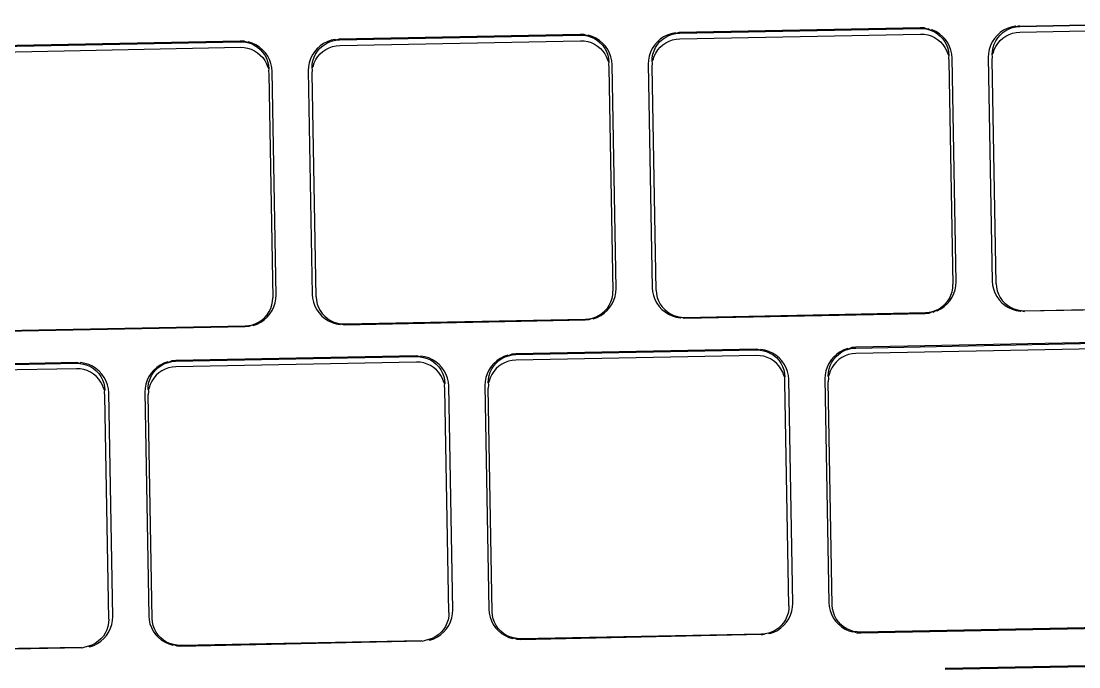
# Model space of a CAD drawing. Header units: millimetres. Extents: x -9564 to 100156, y -26854 to 24346.
# Drawn here: x 67079 to 67130.9, y -2997.9 to -2966.3 of the extents above; entities that cross this region are included whole.
import ezdxf

# ---------------------------------------------------------------- set-up
doc = ezdxf.new("R2010")
doc.units = ezdxf.units.MM
doc.header["$LTSCALE"] = 100
doc.layers.add('Muebles', color=112, linetype='Continuous')

msp = doc.modelspace()

# ---------------------------------------------------------------- linework, layer by layer
at = {"layer": 'Muebles'}
for p, q in [((67123.073, -2966.588), (67111.255, -2966.818)), ((67111.276, -2966.853), (67123.082, -2966.623)), ((67123.27, -2966.597), (67123.073, -2966.588)), ((67123.082, -2966.623), (67123.261, -2966.631)), ((67123.261, -2966.631), (67123.438, -2966.662)), ((67123.438, -2966.662), (67123.27, -2966.597)), ((67123.469, -2966.632), (67123.438, -2966.662)), ((67123.438, -2966.662), (67123.609, -2966.715)), ((67123.609, -2966.715), (67123.469, -2966.632)), ((67123.663, -2966.692), (67123.609, -2966.715)), ((67123.609, -2966.715), (67123.772, -2966.79)), ((67123.846, -2966.777), (67123.663, -2966.692)), ((67127.165, -2966.712), (67126.998, -2966.826)), ((67127.345, -2966.62), (67127.165, -2966.712)), ((67127.271, -2966.722), (67127.431, -2966.641)), ((67127.536, -2966.552), (67127.345, -2966.62)), ((67127.431, -2966.641), (67127.6, -2966.581)), ((67127.735, -2966.51), (67127.536, -2966.552)), ((67127.6, -2966.581), (67127.775, -2966.543)), ((67127.775, -2966.543), (67127.735, -2966.51)), ((67127.931, -2966.493), (67127.775, -2966.543)), ((67127.775, -2966.543), (67127.954, -2966.528)), ((67127.954, -2966.528), (67127.931, -2966.493)), ((67139.748, -2966.263), (67127.954, -2966.528)), ((67127.954, -2966.528), (67139.76, -2966.298)), ((67127.959, -2966.801), (67139.764, -2966.571)), ((67089.721, -2967.238), (67077.904, -2967.468)), ((67089.918, -2967.247), (67089.721, -2967.238)), ((67094.184, -2967.203), (67093.993, -2967.271)), ((67094.075, -2967.291), (67094.244, -2967.231)), ((67094.383, -2967.16), (67094.184, -2967.203)), ((67094.244, -2967.231), (67094.42, -2967.193)), ((67094.42, -2967.193), (67094.383, -2967.16)), ((67094.579, -2967.143), (67094.42, -2967.193)), ((67094.42, -2967.193), (67094.599, -2967.178)), ((67106.397, -2966.913), (67094.579, -2967.143)), ((67094.599, -2967.178), (67106.404, -2966.948)), ((67094.603, -2967.451), (67106.409, -2967.221)), ((67106.594, -2966.922), (67106.397, -2966.913)), ((67106.404, -2966.948), (67106.584, -2966.956)), ((67106.409, -2967.221), (67106.588, -2967.229)), ((67106.584, -2966.956), (67106.76, -2966.987)), ((67106.588, -2967.229), (67106.765, -2967.26)), ((67106.76, -2966.987), (67106.594, -2966.922)), ((67106.793, -2966.957), (67106.76, -2966.987)), ((67106.76, -2966.987), (67106.931, -2967.04)), ((67106.987, -2967.017), (67106.793, -2966.957)), ((67106.931, -2967.04), (67107.094, -2967.115)), ((67107.17, -2967.102), (67106.987, -2967.017)), ((67107.094, -2967.115), (67107.245, -2967.211)), ((67107.341, -2967.21), (67107.17, -2967.102)), ((67107.245, -2967.211), (67107.382, -2967.325)), ((67107.496, -2967.338), (67107.341, -2967.21)), ((67110.322, -2967.152), (67110.172, -2967.286)), ((67110.312, -2967.268), (67110.445, -2967.148)), ((67110.489, -2967.037), (67110.322, -2967.152)), ((67110.445, -2967.148), (67110.593, -2967.047)), ((67110.669, -2966.945), (67110.489, -2967.037)), ((67110.593, -2967.047), (67110.753, -2966.966)), ((67110.86, -2966.878), (67110.669, -2966.945)), ((67110.753, -2966.966), (67110.922, -2966.906)), ((67110.758, -2967.239), (67110.927, -2967.179)), ((67111.059, -2966.835), (67110.86, -2966.878)), ((67110.922, -2966.906), (67111.097, -2966.868)), ((67110.927, -2967.179), (67111.102, -2967.141)), ((67111.097, -2966.868), (67111.059, -2966.835)), ((67111.255, -2966.818), (67111.097, -2966.868)), ((67111.097, -2966.868), (67111.276, -2966.853)), ((67111.102, -2967.141), (67111.281, -2967.126)), ((67111.281, -2967.126), (67123.087, -2966.896)), ((67123.087, -2966.896), (67123.266, -2966.904)), ((67123.266, -2966.904), (67123.443, -2966.935)), ((67123.443, -2966.935), (67123.614, -2966.988)), ((67123.614, -2966.988), (67123.776, -2967.063)), ((67123.772, -2966.79), (67123.923, -2966.886)), ((67123.776, -2967.063), (67123.928, -2967.159)), ((67124.017, -2966.885), (67123.846, -2966.777)), ((67123.923, -2966.886), (67124.06, -2967)), ((67123.928, -2967.159), (67124.065, -2967.273)), ((67124.171, -2967.013), (67124.017, -2966.885)), ((67124.06, -2967), (67124.181, -2967.13)), ((67124.308, -2967.16), (67124.171, -2967.013)), ((67124.181, -2967.13), (67124.283, -2967.275)), ((67124.423, -2967.324), (67124.308, -2967.16)), ((67126.717, -2967.114), (67126.608, -2967.281)), ((67126.7, -2967.387), (67126.777, -2967.227)), ((67126.848, -2966.961), (67126.717, -2967.114)), ((67126.777, -2967.227), (67126.874, -2967.078)), ((67126.998, -2966.826), (67126.848, -2966.961)), ((67126.874, -2967.078), (67126.99, -2966.942)), ((67126.879, -2967.351), (67126.995, -2967.216)), ((67126.99, -2966.942), (67127.123, -2966.823)), ((67126.995, -2967.216), (67127.128, -2967.096)), ((67127.123, -2966.823), (67127.271, -2966.722)), ((67127.128, -2967.096), (67127.276, -2966.995)), ((67127.276, -2966.995), (67127.435, -2966.914)), ((67127.435, -2966.914), (67127.604, -2966.854)), ((67127.604, -2966.854), (67127.78, -2966.816)), ((67127.78, -2966.816), (67127.959, -2966.801)), ((67077.921, -2967.503), (67089.726, -2967.273)), ((67077.926, -2967.776), (67089.731, -2967.546)), ((67089.726, -2967.273), (67089.906, -2967.281)), ((67089.731, -2967.546), (67089.911, -2967.554)), ((67089.906, -2967.281), (67090.083, -2967.312)), ((67089.911, -2967.554), (67090.087, -2967.585)), ((67090.083, -2967.312), (67089.918, -2967.247)), ((67090.117, -2967.282), (67090.083, -2967.312)), ((67090.083, -2967.312), (67090.254, -2967.365)), ((67090.087, -2967.585), (67090.258, -2967.638)), ((67090.311, -2967.342), (67090.117, -2967.282)), ((67090.254, -2967.365), (67090.416, -2967.441)), ((67090.258, -2967.638), (67090.421, -2967.714)), ((67090.494, -2967.427), (67090.311, -2967.342)), ((67090.416, -2967.441), (67090.567, -2967.536)), ((67090.421, -2967.714), (67090.572, -2967.809)), ((67090.665, -2967.535), (67090.494, -2967.427)), ((67090.567, -2967.536), (67090.704, -2967.65)), ((67090.82, -2967.663), (67090.665, -2967.535)), ((67090.704, -2967.65), (67090.825, -2967.78)), ((67090.956, -2967.811), (67090.82, -2967.663)), ((67093.496, -2967.611), (67093.365, -2967.764)), ((67093.421, -2967.877), (67093.519, -2967.728)), ((67093.646, -2967.477), (67093.496, -2967.611)), ((67093.519, -2967.728), (67093.635, -2967.593)), ((67093.635, -2967.593), (67093.768, -2967.473)), ((67093.639, -2967.866), (67093.772, -2967.746)), ((67093.813, -2967.362), (67093.646, -2967.477)), ((67093.768, -2967.473), (67093.915, -2967.372)), ((67093.772, -2967.746), (67093.92, -2967.645)), ((67093.993, -2967.271), (67093.813, -2967.362)), ((67093.915, -2967.372), (67094.075, -2967.291)), ((67093.92, -2967.645), (67094.08, -2967.564)), ((67094.08, -2967.564), (67094.249, -2967.504)), ((67094.249, -2967.504), (67094.424, -2967.466)), ((67094.424, -2967.466), (67094.603, -2967.451)), ((67106.765, -2967.26), (67106.936, -2967.313)), ((67106.936, -2967.313), (67107.099, -2967.388)), ((67107.099, -2967.388), (67107.25, -2967.484)), ((67107.25, -2967.484), (67107.387, -2967.598)), ((67107.382, -2967.325), (67107.503, -2967.455)), ((67107.387, -2967.598), (67107.508, -2967.728)), ((67107.632, -2967.486), (67107.496, -2967.338)), ((67107.503, -2967.455), (67107.605, -2967.6)), ((67107.508, -2967.728), (67107.61, -2967.873)), ((67107.605, -2967.6), (67107.687, -2967.757)), ((67107.747, -2967.649), (67107.632, -2967.486)), ((67107.687, -2967.757), (67107.748, -2967.924)), ((67107.84, -2967.826), (67107.747, -2967.649)), ((67109.932, -2967.606), (67109.845, -2967.787)), ((67110.041, -2967.439), (67109.932, -2967.606)), ((67109.968, -2967.88), (67110.022, -2967.712)), ((67110.022, -2967.712), (67110.099, -2967.552)), ((67110.172, -2967.286), (67110.041, -2967.439)), ((67110.099, -2967.552), (67110.196, -2967.403)), ((67110.104, -2967.825), (67110.201, -2967.676)), ((67110.196, -2967.403), (67110.312, -2967.268)), ((67110.201, -2967.676), (67110.317, -2967.541)), ((67110.317, -2967.541), (67110.45, -2967.421)), ((67110.45, -2967.421), (67110.598, -2967.32)), ((67110.598, -2967.32), (67110.758, -2967.239)), ((67124.065, -2967.273), (67124.185, -2967.403)), ((67124.185, -2967.403), (67124.288, -2967.548)), ((67124.283, -2967.275), (67124.365, -2967.432)), ((67124.288, -2967.548), (67124.37, -2967.705)), ((67124.365, -2967.432), (67124.426, -2967.599)), ((67124.37, -2967.705), (67124.431, -2967.872)), ((67124.516, -2967.501), (67124.423, -2967.324)), ((67124.426, -2967.599), (67124.464, -2967.771)), ((67124.584, -2967.688), (67124.516, -2967.501)), ((67124.627, -2967.883), (67124.584, -2967.688)), ((67126.46, -2967.652), (67126.424, -2967.848)), ((67126.521, -2967.462), (67126.46, -2967.652)), ((67126.608, -2967.281), (67126.521, -2967.462)), ((67126.605, -2967.906), (67126.613, -2967.729)), ((67126.613, -2967.729), (67126.645, -2967.555)), ((67126.645, -2967.555), (67126.7, -2967.387)), ((67126.65, -2967.828), (67126.705, -2967.66)), ((67126.705, -2967.66), (67126.782, -2967.5)), ((67126.782, -2967.5), (67126.879, -2967.351)), ((67090.572, -2967.809), (67090.709, -2967.923)), ((67090.709, -2967.923), (67090.83, -2968.053)), ((67090.825, -2967.78), (67090.927, -2967.925)), ((67090.83, -2968.053), (67090.932, -2968.199)), ((67090.927, -2967.925), (67091.01, -2968.082)), ((67090.932, -2968.199), (67091.015, -2968.356)), ((67091.071, -2967.974), (67090.956, -2967.811)), ((67091.01, -2968.082), (67091.07, -2968.249)), ((67091.07, -2968.249), (67091.109, -2968.422)), ((67091.164, -2968.151), (67091.071, -2967.974)), ((67091.232, -2968.338), (67091.164, -2968.151)), ((67093.169, -2968.112), (67093.108, -2968.302)), ((67093.256, -2967.931), (67093.169, -2968.112)), ((67093.365, -2967.764), (67093.256, -2967.931)), ((67093.258, -2968.38), (67093.29, -2968.206)), ((67093.29, -2968.206), (67093.345, -2968.037)), ((67093.345, -2968.037), (67093.421, -2967.877)), ((67093.35, -2968.31), (67093.426, -2968.15)), ((67093.426, -2968.15), (67093.523, -2968.001)), ((67093.523, -2968.001), (67093.639, -2967.866)), ((67107.61, -2967.873), (67107.692, -2968.03)), ((67107.692, -2968.03), (67107.753, -2968.197)), ((67107.748, -2967.924), (67107.786, -2968.096)), ((67107.753, -2968.197), (67107.801, -2968.273)), ((67107.786, -2968.096), (67107.801, -2968.273)), ((67107.801, -2968.273), (67107.791, -2968.369)), ((67107.908, -2968.013), (67107.84, -2967.826)), ((67107.951, -2968.208), (67107.908, -2968.013)), ((67107.967, -2968.4), (67107.951, -2968.208)), ((67109.748, -2968.173), (67109.738, -2968.366)), ((67109.784, -2967.977), (67109.748, -2968.173)), ((67109.845, -2967.787), (67109.784, -2967.977)), ((67109.927, -2968.231), (67109.936, -2968.055)), ((67109.927, -2968.231), (67109.972, -2968.153)), ((67109.94, -2968.328), (67109.927, -2968.231)), ((67109.936, -2968.055), (67109.968, -2967.88)), ((67109.972, -2968.153), (67110.027, -2967.985)), ((67110.027, -2967.985), (67110.104, -2967.825)), ((67124.431, -2967.872), (67124.479, -2967.948)), ((67124.464, -2967.771), (67124.479, -2967.948)), ((67124.479, -2967.948), (67124.469, -2968.044)), ((67124.469, -2968.044), (67124.484, -2968.221)), ((67124.484, -2968.221), (67124.677, -2979.181)), ((67124.643, -2968.075), (67124.627, -2967.883)), ((67124.837, -2979.047), (67124.643, -2968.075)), ((67126.424, -2967.848), (67126.414, -2968.041)), ((67126.414, -2968.041), (67126.608, -2979.012)), ((67126.605, -2967.906), (67126.65, -2967.828)), ((67126.618, -2968.002), (67126.605, -2967.906)), ((67126.61, -2968.179), (67126.618, -2968.002)), ((67126.803, -2979.14), (67126.61, -2968.179)), ((67091.015, -2968.356), (67091.075, -2968.522)), ((67091.075, -2968.522), (67091.123, -2968.598)), ((67091.109, -2968.422), (67091.123, -2968.598)), ((67091.123, -2968.598), (67091.113, -2968.695)), ((67091.113, -2968.695), (67091.128, -2968.871)), ((67091.275, -2968.533), (67091.232, -2968.338)), ((67091.291, -2968.725), (67091.275, -2968.533)), ((67091.485, -2979.697), (67091.291, -2968.725)), ((67093.072, -2968.498), (67093.062, -2968.691)), ((67093.062, -2968.691), (67093.256, -2979.662)), ((67093.108, -2968.302), (67093.072, -2968.498)), ((67093.249, -2968.556), (67093.258, -2968.38)), ((67093.249, -2968.556), (67093.295, -2968.479)), ((67093.263, -2968.653), (67093.249, -2968.556)), ((67093.254, -2968.829), (67093.263, -2968.653)), ((67093.295, -2968.479), (67093.35, -2968.31)), ((67107.791, -2968.369), (67107.806, -2968.546)), ((67107.806, -2968.546), (67107.999, -2979.506)), ((67108.161, -2979.372), (67107.967, -2968.4)), ((67109.738, -2968.366), (67109.932, -2979.337)), ((67109.932, -2968.504), (67109.94, -2968.328)), ((67110.125, -2979.465), (67109.932, -2968.504)), ((67091.128, -2968.871), (67091.322, -2979.831)), ((67093.447, -2979.79), (67093.254, -2968.829)), ((67124.827, -2979.24), (67124.837, -2979.047)), ((67126.608, -2979.012), (67126.624, -2979.205)), ((67126.803, -2979.14), (67126.818, -2979.316)), ((67093.256, -2979.662), (67093.272, -2979.855)), ((67107.959, -2979.857), (67107.991, -2979.683)), ((67107.991, -2979.683), (67107.999, -2979.506)), ((67108.115, -2979.761), (67108.151, -2979.565)), ((67108.151, -2979.565), (67108.161, -2979.372)), ((67109.932, -2979.337), (67109.948, -2979.53)), ((67109.948, -2979.53), (67109.991, -2979.725)), ((67110.125, -2979.465), (67110.14, -2979.641)), ((67110.14, -2979.641), (67110.178, -2979.814)), ((67124.582, -2979.7), (67124.636, -2979.532)), ((67124.636, -2979.532), (67124.668, -2979.358)), ((67124.643, -2979.806), (67124.73, -2979.626)), ((67124.668, -2979.358), (67124.677, -2979.181)), ((67124.73, -2979.626), (67124.791, -2979.436)), ((67124.791, -2979.436), (67124.827, -2979.24)), ((67126.624, -2979.205), (67126.667, -2979.4)), ((67126.667, -2979.4), (67126.735, -2979.587)), ((67126.735, -2979.587), (67126.828, -2979.764)), ((67126.818, -2979.316), (67126.856, -2979.489)), ((67126.856, -2979.489), (67126.917, -2979.655)), ((67126.917, -2979.655), (67126.999, -2979.812)), ((67091.226, -2980.35), (67091.281, -2980.182)), ((67091.281, -2980.182), (67091.313, -2980.008)), ((67091.313, -2980.008), (67091.322, -2979.831)), ((67091.378, -2980.276), (67091.439, -2980.086)), ((67091.439, -2980.086), (67091.475, -2979.89)), ((67091.475, -2979.89), (67091.485, -2979.697)), ((67093.272, -2979.855), (67093.315, -2980.05)), ((67093.315, -2980.05), (67093.383, -2980.237)), ((67093.447, -2979.79), (67093.462, -2979.966)), ((67093.462, -2979.966), (67093.5, -2980.139)), ((67093.5, -2980.139), (67093.561, -2980.305)), ((67107.73, -2980.334), (67107.827, -2980.186)), ((67107.827, -2980.186), (67107.904, -2980.025)), ((67107.858, -2980.299), (67107.967, -2980.131)), ((67107.904, -2980.025), (67107.959, -2979.857)), ((67107.967, -2980.131), (67108.054, -2979.951)), ((67108.054, -2979.951), (67108.115, -2979.761)), ((67109.991, -2979.725), (67110.059, -2979.912)), ((67110.059, -2979.912), (67110.152, -2980.089)), ((67110.152, -2980.089), (67110.267, -2980.252)), ((67110.178, -2979.814), (67110.239, -2979.98)), ((67110.239, -2979.98), (67110.321, -2980.137)), ((67110.321, -2980.137), (67110.424, -2980.282)), ((67124.159, -2980.264), (67124.292, -2980.145)), ((67124.253, -2980.261), (67124.403, -2980.127)), ((67124.292, -2980.145), (67124.408, -2980.009)), ((67124.403, -2980.127), (67124.534, -2979.974)), ((67124.408, -2980.009), (67124.505, -2979.86)), ((67124.505, -2979.86), (67124.582, -2979.7)), ((67124.534, -2979.974), (67124.643, -2979.806)), ((67126.828, -2979.764), (67126.943, -2979.927)), ((67126.943, -2979.927), (67127.079, -2980.075)), ((67126.999, -2979.812), (67127.101, -2979.957)), ((67127.079, -2980.075), (67127.234, -2980.203)), ((67127.101, -2979.957), (67127.222, -2980.088)), ((67127.222, -2980.088), (67127.359, -2980.201)), ((67127.234, -2980.203), (67127.405, -2980.311)), ((67127.359, -2980.201), (67127.51, -2980.297)), ((67090.936, -2980.795), (67091.052, -2980.66)), ((67091.051, -2980.777), (67091.182, -2980.624)), ((67091.052, -2980.66), (67091.15, -2980.511)), ((67091.15, -2980.511), (67091.226, -2980.35)), ((67091.182, -2980.624), (67091.291, -2980.456)), ((67091.291, -2980.456), (67091.378, -2980.276)), ((67093.383, -2980.237), (67093.476, -2980.414)), ((67093.476, -2980.414), (67093.591, -2980.577)), ((67093.561, -2980.305), (67093.643, -2980.462)), ((67093.591, -2980.577), (67093.728, -2980.725)), ((67093.643, -2980.462), (67093.746, -2980.607)), ((67093.728, -2980.725), (67093.882, -2980.853)), ((67093.746, -2980.607), (67093.867, -2980.738)), ((67107.174, -2980.771), (67107.333, -2980.69)), ((67107.23, -2980.792), (67107.41, -2980.701)), ((67107.333, -2980.69), (67107.481, -2980.589)), ((67107.41, -2980.701), (67107.577, -2980.586)), ((67107.481, -2980.589), (67107.614, -2980.47)), ((67107.577, -2980.586), (67107.727, -2980.452)), ((67107.614, -2980.47), (67107.73, -2980.334)), ((67107.727, -2980.452), (67107.858, -2980.299)), ((67110.267, -2980.252), (67110.404, -2980.4)), ((67110.404, -2980.4), (67110.558, -2980.528)), ((67110.424, -2980.282), (67110.544, -2980.413)), ((67110.544, -2980.413), (67110.681, -2980.527)), ((67110.558, -2980.528), (67110.729, -2980.636)), ((67110.681, -2980.527), (67110.832, -2980.622)), ((67110.729, -2980.636), (67110.912, -2980.721)), ((67110.832, -2980.622), (67110.995, -2980.697)), ((67110.912, -2980.721), (67111.106, -2980.781)), ((67110.995, -2980.697), (67111.166, -2980.75)), ((67111.503, -2980.825), (67123.32, -2980.595)), ((67111.522, -2980.79), (67123.328, -2980.559)), ((67123.32, -2980.595), (67123.516, -2980.578)), ((67123.328, -2980.559), (67123.507, -2980.544)), ((67123.507, -2980.544), (67123.682, -2980.506)), ((67123.516, -2980.578), (67123.682, -2980.506)), ((67123.682, -2980.506), (67123.851, -2980.446)), ((67123.682, -2980.506), (67123.715, -2980.535)), ((67123.715, -2980.535), (67123.851, -2980.446)), ((67123.851, -2980.446), (67124.011, -2980.365)), ((67123.851, -2980.446), (67123.906, -2980.467)), ((67123.906, -2980.467), (67124.086, -2980.375)), ((67124.011, -2980.365), (67124.159, -2980.264)), ((67124.086, -2980.375), (67124.253, -2980.261)), ((67127.405, -2980.311), (67127.588, -2980.396)), ((67127.51, -2980.297), (67127.673, -2980.372)), ((67127.588, -2980.396), (67127.782, -2980.456)), ((67127.673, -2980.372), (67127.844, -2980.425)), ((67127.782, -2980.456), (67127.981, -2980.491)), ((67127.844, -2980.425), (67128.021, -2980.456)), ((67127.981, -2980.491), (67128.021, -2980.456)), ((67128.021, -2980.456), (67128.2, -2980.465)), ((67128.021, -2980.456), (67128.178, -2980.5)), ((67128.178, -2980.5), (67128.2, -2980.465)), ((67128.2, -2980.465), (67140.005, -2980.234)), ((67128.2, -2980.465), (67139.996, -2980.27)), ((67078.151, -2981.475), (67089.968, -2981.245)), ((67078.167, -2981.44), (67089.972, -2981.21)), ((67089.968, -2981.245), (67090.164, -2981.228)), ((67089.972, -2981.21), (67090.151, -2981.195)), ((67090.151, -2981.195), (67090.327, -2981.157)), ((67090.164, -2981.228), (67090.327, -2981.157)), ((67090.327, -2981.157), (67090.496, -2981.097)), ((67090.327, -2981.157), (67090.363, -2981.185)), ((67090.363, -2981.185), (67090.554, -2981.117)), ((67090.496, -2981.097), (67090.656, -2981.015)), ((67090.554, -2981.117), (67090.734, -2981.026)), ((67090.656, -2981.015), (67090.803, -2980.914)), ((67090.734, -2981.026), (67090.901, -2980.911)), ((67090.803, -2980.914), (67090.936, -2980.795)), ((67090.901, -2980.911), (67091.051, -2980.777)), ((67093.867, -2980.738), (67094.004, -2980.852)), ((67093.882, -2980.853), (67094.053, -2980.961)), ((67094.004, -2980.852), (67094.155, -2980.947)), ((67094.053, -2980.961), (67094.236, -2981.046)), ((67094.155, -2980.947), (67094.317, -2981.022)), ((67094.236, -2981.046), (67094.43, -2981.106)), ((67094.317, -2981.022), (67094.488, -2981.076)), ((67094.43, -2981.106), (67094.63, -2981.141)), ((67094.488, -2981.076), (67094.665, -2981.107)), ((67094.63, -2981.141), (67094.665, -2981.107)), ((67094.665, -2981.107), (67094.845, -2981.115)), ((67094.665, -2981.107), (67094.827, -2981.15)), ((67094.827, -2981.15), (67106.644, -2980.92)), ((67094.845, -2981.115), (67106.65, -2980.885)), ((67106.644, -2980.92), (67106.84, -2980.903)), ((67106.65, -2980.885), (67106.829, -2980.87)), ((67106.829, -2980.87), (67107.005, -2980.832)), ((67106.84, -2980.903), (67107.005, -2980.832)), ((67107.005, -2980.832), (67107.174, -2980.771)), ((67107.005, -2980.832), (67107.039, -2980.86)), ((67107.039, -2980.86), (67107.23, -2980.792)), ((67111.106, -2980.781), (67111.306, -2980.816)), ((67111.166, -2980.75), (67111.343, -2980.782)), ((67111.306, -2980.816), (67111.343, -2980.782)), ((67111.343, -2980.782), (67111.522, -2980.79)), ((67111.343, -2980.782), (67111.503, -2980.825)), ((67119.719, -2982.276), (67119.558, -2982.347)), ((67119.915, -2982.259), (67119.719, -2982.276)), ((67119.913, -2982.294), (67131.718, -2982.064)), ((67131.732, -2982.029), (67119.915, -2982.259)), ((67086.557, -2982.945), (67098.363, -2982.714)), ((67098.381, -2982.679), (67086.563, -2982.909)), ((67098.363, -2982.714), (67098.542, -2982.722)), ((67098.542, -2982.722), (67098.381, -2982.679)), ((67098.578, -2982.688), (67098.542, -2982.722)), ((67098.542, -2982.722), (67098.719, -2982.754)), ((67098.777, -2982.723), (67098.578, -2982.688)), ((67098.719, -2982.754), (67098.89, -2982.807)), ((67098.971, -2982.783), (67098.777, -2982.723)), ((67099.154, -2982.868), (67098.971, -2982.783)), ((67102.653, -2982.712), (67102.473, -2982.804)), ((67102.552, -2982.814), (67102.711, -2982.733)), ((67102.844, -2982.644), (67102.653, -2982.712)), ((67102.711, -2982.733), (67102.88, -2982.672)), ((67102.88, -2982.672), (67102.844, -2982.644)), ((67103.043, -2982.601), (67102.88, -2982.672)), ((67102.88, -2982.672), (67103.056, -2982.635)), ((67103.239, -2982.584), (67103.043, -2982.601)), ((67103.056, -2982.635), (67103.235, -2982.619)), ((67103.235, -2982.619), (67115.04, -2982.389)), ((67115.056, -2982.354), (67103.239, -2982.584)), ((67115.045, -2982.662), (67103.24, -2982.892)), ((67115.04, -2982.389), (67115.22, -2982.397)), ((67115.225, -2982.67), (67115.045, -2982.662)), ((67115.22, -2982.397), (67115.056, -2982.354)), ((67115.253, -2982.363), (67115.22, -2982.397)), ((67115.22, -2982.397), (67115.397, -2982.428)), ((67115.401, -2982.702), (67115.225, -2982.67)), ((67115.453, -2982.398), (67115.253, -2982.363)), ((67115.397, -2982.428), (67115.568, -2982.482)), ((67115.572, -2982.755), (67115.401, -2982.702)), ((67115.647, -2982.458), (67115.453, -2982.398)), ((67115.568, -2982.482), (67115.73, -2982.557)), ((67115.735, -2982.83), (67115.572, -2982.755)), ((67115.83, -2982.543), (67115.647, -2982.458)), ((67115.73, -2982.557), (67115.881, -2982.652)), ((67116.001, -2982.651), (67115.83, -2982.543)), ((67115.881, -2982.652), (67116.018, -2982.766)), ((67116.155, -2982.779), (67116.001, -2982.651)), ((67116.018, -2982.766), (67116.139, -2982.897)), ((67116.292, -2982.927), (67116.155, -2982.779)), ((67118.832, -2982.727), (67118.701, -2982.88)), ((67118.982, -2982.593), (67118.832, -2982.727)), ((67118.833, -2982.844), (67118.949, -2982.709)), ((67118.949, -2982.709), (67119.082, -2982.59)), ((67119.149, -2982.479), (67118.982, -2982.593)), ((67119.082, -2982.59), (67119.229, -2982.489)), ((67119.234, -2982.762), (67119.086, -2982.863)), ((67119.329, -2982.387), (67119.149, -2982.479)), ((67119.229, -2982.489), (67119.389, -2982.408)), ((67119.394, -2982.681), (67119.234, -2982.762)), ((67119.52, -2982.319), (67119.329, -2982.387)), ((67119.389, -2982.408), (67119.558, -2982.347)), ((67119.563, -2982.62), (67119.394, -2982.681)), ((67119.558, -2982.347), (67119.52, -2982.319)), ((67119.558, -2982.347), (67119.734, -2982.309)), ((67119.738, -2982.582), (67119.563, -2982.62)), ((67119.734, -2982.309), (67119.913, -2982.294)), ((67119.918, -2982.567), (67119.738, -2982.582)), ((67131.723, -2982.337), (67119.918, -2982.567)), ((67069.879, -2983.27), (67081.685, -2983.04)), ((67081.69, -2983.313), (67069.884, -2983.543)), ((67081.705, -2983.004), (67069.888, -2983.234)), ((67081.685, -2983.04), (67081.864, -2983.048)), ((67081.869, -2983.321), (67081.69, -2983.313)), ((67081.864, -2983.048), (67081.705, -2983.004)), ((67081.902, -2983.013), (67081.864, -2983.048)), ((67081.864, -2983.048), (67082.041, -2983.079)), ((67082.101, -2983.048), (67081.902, -2983.013)), ((67082.041, -2983.079), (67082.212, -2983.132)), ((67082.295, -2983.109), (67082.101, -2983.048)), ((67082.212, -2983.132), (67082.375, -2983.207)), ((67082.478, -2983.193), (67082.295, -2983.109)), ((67082.375, -2983.207), (67082.526, -2983.303)), ((67082.649, -2983.301), (67082.478, -2983.193)), ((67082.526, -2983.303), (67082.663, -2983.416)), ((67082.804, -2983.429), (67082.649, -2983.301)), ((67085.63, -2983.243), (67085.48, -2983.377)), ((67085.593, -2983.359), (67085.726, -2983.24)), ((67085.797, -2983.129), (67085.63, -2983.243)), ((67085.726, -2983.24), (67085.874, -2983.139)), ((67085.977, -2983.037), (67085.797, -2983.129)), ((67085.874, -2983.139), (67086.033, -2983.058)), ((67086.168, -2982.969), (67085.977, -2983.037)), ((67086.033, -2983.058), (67086.203, -2982.998)), ((67086.207, -2983.271), (67086.038, -2983.331)), ((67086.203, -2982.998), (67086.168, -2982.969)), ((67086.367, -2982.926), (67086.203, -2982.998)), ((67086.203, -2982.998), (67086.378, -2982.96)), ((67086.383, -2983.233), (67086.207, -2983.271)), ((67086.563, -2982.909), (67086.367, -2982.926)), ((67086.378, -2982.96), (67086.557, -2982.945)), ((67086.562, -2983.218), (67086.383, -2983.233)), ((67098.367, -2982.987), (67086.562, -2983.218)), ((67098.547, -2982.996), (67098.367, -2982.987)), ((67098.724, -2983.027), (67098.547, -2982.996)), ((67098.895, -2983.08), (67098.724, -2983.027)), ((67098.89, -2982.807), (67099.052, -2982.882)), ((67099.057, -2983.155), (67098.895, -2983.08)), ((67099.052, -2982.882), (67099.203, -2982.977)), ((67099.208, -2983.25), (67099.057, -2983.155)), ((67099.325, -2982.976), (67099.154, -2982.868)), ((67099.203, -2982.977), (67099.341, -2983.091)), ((67099.345, -2983.364), (67099.208, -2983.25)), ((67099.48, -2983.104), (67099.325, -2982.976)), ((67099.341, -2983.091), (67099.461, -2983.222)), ((67099.461, -2983.222), (67099.564, -2983.367)), ((67099.616, -2983.252), (67099.48, -2983.104)), ((67099.731, -2983.415), (67099.616, -2983.252)), ((67102.025, -2983.205), (67101.916, -2983.373)), ((67101.981, -2983.479), (67102.058, -2983.318)), ((67102.156, -2983.052), (67102.025, -2983.205)), ((67102.058, -2983.318), (67102.155, -2983.17)), ((67102.155, -2983.17), (67102.271, -2983.034)), ((67102.306, -2982.918), (67102.156, -2983.052)), ((67102.276, -2983.307), (67102.16, -2983.443)), ((67102.271, -2983.034), (67102.404, -2982.915)), ((67102.409, -2983.188), (67102.276, -2983.307)), ((67102.473, -2982.804), (67102.306, -2982.918)), ((67102.404, -2982.915), (67102.552, -2982.814)), ((67102.556, -2983.087), (67102.409, -2983.188)), ((67102.716, -2983.006), (67102.556, -2983.087)), ((67102.885, -2982.945), (67102.716, -2983.006)), ((67103.061, -2982.908), (67102.885, -2982.945)), ((67103.24, -2982.892), (67103.061, -2982.908)), ((67115.886, -2982.925), (67115.735, -2982.83)), ((67116.023, -2983.039), (67115.886, -2982.925)), ((67116.144, -2983.17), (67116.023, -2983.039)), ((67116.139, -2982.897), (67116.242, -2983.042)), ((67116.246, -2983.315), (67116.144, -2983.17)), ((67116.242, -2983.042), (67116.324, -2983.199)), ((67116.329, -2983.472), (67116.246, -2983.315)), ((67116.407, -2983.09), (67116.292, -2982.927)), ((67116.324, -2983.199), (67116.384, -2983.365)), ((67116.5, -2983.267), (67116.407, -2983.09)), ((67116.568, -2983.454), (67116.5, -2983.267)), ((67118.505, -2983.228), (67118.444, -2983.418)), ((67118.592, -2983.048), (67118.505, -2983.228)), ((67118.701, -2982.88), (67118.592, -2983.048)), ((67118.604, -2983.322), (67118.659, -2983.154)), ((67118.659, -2983.154), (67118.735, -2982.993)), ((67118.74, -2983.266), (67118.664, -2983.427)), ((67118.735, -2982.993), (67118.833, -2982.844)), ((67118.837, -2983.117), (67118.74, -2983.266)), ((67118.953, -2982.982), (67118.837, -2983.117)), ((67119.086, -2982.863), (67118.953, -2982.982)), ((67082.046, -2983.352), (67081.869, -2983.321)), ((67082.217, -2983.405), (67082.046, -2983.352)), ((67082.379, -2983.48), (67082.217, -2983.405)), ((67082.531, -2983.576), (67082.379, -2983.48)), ((67082.668, -2983.69), (67082.531, -2983.576)), ((67082.663, -2983.416), (67082.784, -2983.547)), ((67082.788, -2983.82), (67082.668, -2983.69)), ((67082.784, -2983.547), (67082.886, -2983.692)), ((67082.891, -2983.965), (67082.788, -2983.82)), ((67082.94, -2983.577), (67082.804, -2983.429)), ((67082.886, -2983.692), (67082.968, -2983.849)), ((67083.055, -2983.74), (67082.94, -2983.577)), ((67083.148, -2983.917), (67083.055, -2983.74)), ((67085.24, -2983.698), (67085.153, -2983.878)), ((67085.349, -2983.53), (67085.24, -2983.698)), ((67085.248, -2983.972), (67085.303, -2983.804)), ((67085.303, -2983.804), (67085.38, -2983.644)), ((67085.48, -2983.377), (67085.349, -2983.53)), ((67085.38, -2983.644), (67085.477, -2983.495)), ((67085.482, -2983.768), (67085.385, -2983.917)), ((67085.477, -2983.495), (67085.593, -2983.359)), ((67085.598, -2983.632), (67085.482, -2983.768)), ((67085.731, -2983.513), (67085.598, -2983.632)), ((67085.879, -2983.412), (67085.731, -2983.513)), ((67086.038, -2983.331), (67085.879, -2983.412)), ((67099.466, -2983.495), (67099.345, -2983.364)), ((67099.569, -2983.64), (67099.466, -2983.495)), ((67099.564, -2983.367), (67099.646, -2983.524)), ((67099.651, -2983.797), (67099.569, -2983.64)), ((67099.646, -2983.524), (67099.707, -2983.69)), ((67099.712, -2983.963), (67099.651, -2983.797)), ((67099.707, -2983.69), (67099.745, -2983.863)), ((67099.824, -2983.592), (67099.731, -2983.415)), ((67099.892, -2983.779), (67099.824, -2983.592)), ((67099.935, -2983.974), (67099.892, -2983.779)), ((67101.768, -2983.743), (67101.732, -2983.939)), ((67101.829, -2983.553), (67101.768, -2983.743)), ((67101.916, -2983.373), (67101.829, -2983.553)), ((67101.886, -2983.998), (67101.894, -2983.821)), ((67101.894, -2983.821), (67101.926, -2983.647)), ((67101.926, -2983.647), (67101.981, -2983.479)), ((67101.986, -2983.752), (67101.931, -2983.92)), ((67102.062, -2983.592), (67101.986, -2983.752)), ((67102.16, -2983.443), (67102.062, -2983.592)), ((67116.389, -2983.638), (67116.329, -2983.472)), ((67116.384, -2983.365), (67116.423, -2983.538)), ((67116.437, -2983.714), (67116.389, -2983.638)), ((67116.423, -2983.538), (67116.437, -2983.714)), ((67116.427, -2983.811), (67116.437, -2983.714)), ((67116.442, -2983.987), (67116.427, -2983.811)), ((67116.611, -2983.649), (67116.568, -2983.454)), ((67116.627, -2983.842), (67116.611, -2983.649)), ((67118.408, -2983.614), (67118.398, -2983.807)), ((67118.398, -2983.807), (67118.592, -2994.779)), ((67118.444, -2983.418), (67118.408, -2983.614)), ((67118.563, -2983.673), (67118.572, -2983.496)), ((67118.609, -2983.595), (67118.563, -2983.673)), ((67118.563, -2983.673), (67118.577, -2983.769)), ((67118.577, -2983.769), (67118.568, -2983.946)), ((67118.572, -2983.496), (67118.604, -2983.322)), ((67118.664, -2983.427), (67118.609, -2983.595)), ((67082.973, -2984.122), (67082.891, -2983.965)), ((67082.968, -2983.849), (67083.029, -2984.016)), ((67083.034, -2984.289), (67082.973, -2984.122)), ((67083.029, -2984.016), (67083.067, -2984.188)), ((67083.082, -2984.364), (67083.034, -2984.289)), ((67083.067, -2984.188), (67083.082, -2984.364)), ((67083.216, -2984.104), (67083.148, -2983.917)), ((67083.259, -2984.299), (67083.216, -2984.104)), ((67083.275, -2984.492), (67083.259, -2984.299)), ((67085.056, -2984.264), (67085.046, -2984.457)), ((67085.092, -2984.068), (67085.056, -2984.264)), ((67085.153, -2983.878), (67085.092, -2984.068)), ((67085.208, -2984.323), (67085.216, -2984.146)), ((67085.253, -2984.245), (67085.208, -2984.323)), ((67085.208, -2984.323), (67085.221, -2984.419)), ((67085.216, -2984.146), (67085.248, -2983.972)), ((67085.308, -2984.077), (67085.253, -2984.245)), ((67085.385, -2983.917), (67085.308, -2984.077)), ((67099.76, -2984.039), (67099.712, -2983.963)), ((67099.745, -2983.863), (67099.76, -2984.039)), ((67099.75, -2984.136), (67099.76, -2984.039)), ((67099.764, -2984.312), (67099.75, -2984.136)), ((67099.958, -2995.273), (67099.764, -2984.312)), ((67099.951, -2984.167), (67099.935, -2983.974)), ((67100.145, -2995.138), (67099.951, -2984.167)), ((67101.732, -2983.939), (67101.722, -2984.132)), ((67101.722, -2984.132), (67101.916, -2995.104)), ((67101.931, -2983.92), (67101.886, -2983.998)), ((67101.886, -2983.998), (67101.899, -2984.094)), ((67101.899, -2984.094), (67101.89, -2984.271)), ((67102.084, -2995.231), (67101.89, -2984.271)), ((67116.636, -2994.948), (67116.442, -2983.987)), ((67116.821, -2994.813), (67116.627, -2983.842)), ((67118.761, -2994.906), (67118.568, -2983.946)), ((67083.072, -2984.461), (67083.082, -2984.364)), ((67083.087, -2984.637), (67083.072, -2984.461)), ((67083.28, -2995.598), (67083.087, -2984.637)), ((67083.469, -2995.463), (67083.275, -2984.492)), ((67085.046, -2984.457), (67085.24, -2995.429)), ((67085.221, -2984.419), (67085.213, -2984.596)), ((67085.406, -2995.556), (67085.213, -2984.596)), ((67100.135, -2995.331), (67100.145, -2995.138)), ((67101.916, -2995.104), (67101.932, -2995.296)), ((67102.099, -2995.408), (67102.084, -2995.231)), ((67116.627, -2995.124), (67116.595, -2995.298)), ((67116.636, -2994.948), (67116.627, -2995.124)), ((67116.714, -2995.392), (67116.775, -2995.202)), ((67116.775, -2995.202), (67116.811, -2995.006)), ((67116.811, -2995.006), (67116.821, -2994.813)), ((67118.592, -2994.779), (67118.608, -2994.971)), ((67118.608, -2994.971), (67118.651, -2995.166)), ((67118.651, -2995.166), (67118.719, -2995.353)), ((67118.776, -2995.082), (67118.761, -2994.906)), ((67118.814, -2995.255), (67118.776, -2995.082)), ((67083.28, -2995.598), (67083.271, -2995.775)), ((67083.423, -2995.852), (67083.459, -2995.656)), ((67083.459, -2995.656), (67083.469, -2995.463)), ((67085.24, -2995.429), (67085.256, -2995.621)), ((67085.256, -2995.621), (67085.299, -2995.816)), ((67085.421, -2995.733), (67085.406, -2995.556)), ((67085.459, -2995.905), (67085.421, -2995.733)), ((67099.917, -2995.624), (67099.862, -2995.792)), ((67099.949, -2995.449), (67099.917, -2995.624)), ((67099.958, -2995.273), (67099.949, -2995.449)), ((67099.951, -2995.898), (67100.038, -2995.717)), ((67100.038, -2995.717), (67100.099, -2995.527)), ((67100.099, -2995.527), (67100.135, -2995.331)), ((67101.932, -2995.296), (67101.975, -2995.491)), ((67101.975, -2995.491), (67102.043, -2995.678)), ((67102.043, -2995.678), (67102.136, -2995.855)), ((67102.137, -2995.58), (67102.099, -2995.408)), ((67102.197, -2995.747), (67102.137, -2995.58)), ((67102.28, -2995.904), (67102.197, -2995.747)), ((67116.464, -2995.627), (67116.366, -2995.776)), ((67116.387, -2995.893), (67116.518, -2995.74)), ((67116.54, -2995.467), (67116.464, -2995.627)), ((67116.518, -2995.74), (67116.627, -2995.573)), ((67116.595, -2995.298), (67116.54, -2995.467)), ((67116.627, -2995.573), (67116.714, -2995.392)), ((67118.719, -2995.353), (67118.812, -2995.53)), ((67118.812, -2995.53), (67118.927, -2995.693)), ((67118.875, -2995.422), (67118.814, -2995.255)), ((67118.957, -2995.579), (67118.875, -2995.422)), ((67118.927, -2995.693), (67119.063, -2995.841)), ((67119.06, -2995.724), (67118.957, -2995.579)), ((67119.181, -2995.854), (67119.06, -2995.724)), ((67083.108, -2996.277), (67083.011, -2996.426)), ((67083.185, -2996.117), (67083.108, -2996.277)), ((67083.166, -2996.391), (67083.275, -2996.223)), ((67083.239, -2995.949), (67083.185, -2996.117)), ((67083.271, -2995.775), (67083.239, -2995.949)), ((67083.275, -2996.223), (67083.362, -2996.042)), ((67083.362, -2996.042), (67083.423, -2995.852)), ((67085.299, -2995.816), (67085.367, -2996.003)), ((67085.367, -2996.003), (67085.46, -2996.18)), ((67085.52, -2996.072), (67085.459, -2995.905)), ((67085.46, -2996.18), (67085.575, -2996.344)), ((67085.602, -2996.229), (67085.52, -2996.072)), ((67085.704, -2996.374), (67085.602, -2996.229)), ((67099.572, -2996.236), (67099.439, -2996.356)), ((67099.561, -2996.353), (67099.711, -2996.218)), ((67099.689, -2996.101), (67099.572, -2996.236)), ((67099.786, -2995.952), (67099.689, -2996.101)), ((67099.711, -2996.218), (67099.842, -2996.066)), ((67099.862, -2995.792), (67099.786, -2995.952)), ((67099.842, -2996.066), (67099.951, -2995.898)), ((67102.136, -2995.855), (67102.251, -2996.019)), ((67102.251, -2996.019), (67102.388, -2996.166)), ((67102.382, -2996.049), (67102.28, -2995.904)), ((67102.503, -2996.179), (67102.382, -2996.049)), ((67102.388, -2996.166), (67102.542, -2996.294)), ((67102.64, -2996.293), (67102.503, -2996.179)), ((67115.641, -2996.273), (67115.465, -2996.311)), ((67115.81, -2996.213), (67115.641, -2996.273)), ((67115.641, -2996.273), (67115.693, -2996.303)), ((67115.693, -2996.303), (67115.89, -2996.234)), ((67115.97, -2996.132), (67115.81, -2996.213)), ((67115.89, -2996.234), (67116.07, -2996.142)), ((67116.117, -2996.031), (67115.97, -2996.132)), ((67116.07, -2996.142), (67116.237, -2996.027)), ((67116.25, -2995.911), (67116.117, -2996.031)), ((67116.237, -2996.027), (67116.387, -2995.893)), ((67116.366, -2995.776), (67116.25, -2995.911)), ((67119.063, -2995.841), (67119.218, -2995.969)), ((67119.318, -2995.968), (67119.181, -2995.854)), ((67119.218, -2995.969), (67119.389, -2996.077)), ((67119.469, -2996.063), (67119.318, -2995.968)), ((67119.389, -2996.077), (67119.572, -2996.162)), ((67119.631, -2996.139), (67119.469, -2996.063)), ((67119.572, -2996.162), (67119.766, -2996.222)), ((67119.802, -2996.192), (67119.631, -2996.139)), ((67119.766, -2996.222), (67119.802, -2996.192)), ((67119.979, -2996.223), (67119.802, -2996.192)), ((67119.802, -2996.192), (67119.965, -2996.257)), ((67119.965, -2996.257), (67120.162, -2996.266)), ((67120.159, -2996.231), (67119.979, -2996.223)), ((67131.964, -2996.001), (67120.159, -2996.231)), ((67120.162, -2996.266), (67131.985, -2996.036)), ((67082.614, -2996.782), (67082.454, -2996.863)), ((67082.538, -2996.884), (67082.718, -2996.792)), ((67082.762, -2996.681), (67082.614, -2996.782)), ((67082.718, -2996.792), (67082.885, -2996.678)), ((67082.895, -2996.562), (67082.762, -2996.681)), ((67082.885, -2996.678), (67083.035, -2996.543)), ((67083.011, -2996.426), (67082.895, -2996.562)), ((67083.035, -2996.543), (67083.166, -2996.391)), ((67085.575, -2996.344), (67085.712, -2996.491)), ((67085.825, -2996.504), (67085.704, -2996.374)), ((67085.712, -2996.491), (67085.866, -2996.619)), ((67085.962, -2996.618), (67085.825, -2996.504)), ((67085.866, -2996.619), (67086.037, -2996.727)), ((67086.113, -2996.714), (67085.962, -2996.618)), ((67086.037, -2996.727), (67086.22, -2996.812)), ((67086.276, -2996.789), (67086.113, -2996.714)), ((67086.447, -2996.842), (67086.276, -2996.789)), ((67098.608, -2996.651), (67086.803, -2996.881)), ((67086.811, -2996.916), (67098.608, -2996.651)), ((67098.634, -2996.686), (67098.608, -2996.651)), ((67098.787, -2996.636), (67098.634, -2996.686)), ((67098.963, -2996.598), (67098.787, -2996.636)), ((67099.132, -2996.538), (67098.963, -2996.598)), ((67098.963, -2996.598), (67099.017, -2996.629)), ((67099.017, -2996.629), (67099.214, -2996.559)), ((67099.292, -2996.457), (67099.132, -2996.538)), ((67099.214, -2996.559), (67099.394, -2996.467)), ((67099.439, -2996.356), (67099.292, -2996.457)), ((67099.394, -2996.467), (67099.561, -2996.353)), ((67102.542, -2996.294), (67102.713, -2996.402)), ((67102.791, -2996.389), (67102.64, -2996.293)), ((67102.713, -2996.402), (67102.896, -2996.487)), ((67102.953, -2996.464), (67102.791, -2996.389)), ((67102.896, -2996.487), (67103.09, -2996.547)), ((67103.125, -2996.517), (67102.953, -2996.464)), ((67103.09, -2996.547), (67103.125, -2996.517)), ((67103.301, -2996.548), (67103.125, -2996.517)), ((67103.125, -2996.517), (67103.289, -2996.582)), ((67103.289, -2996.582), (67103.486, -2996.591)), ((67103.481, -2996.556), (67103.301, -2996.548)), ((67115.286, -2996.326), (67103.481, -2996.556)), ((67103.486, -2996.591), (67115.286, -2996.326)), ((67115.465, -2996.311), (67115.286, -2996.326)), ((67115.286, -2996.326), (67115.309, -2996.361)), ((67115.309, -2996.361), (67115.465, -2996.311)), ((67081.931, -2996.976), (67070.125, -2997.206)), ((67070.135, -2997.241), (67081.931, -2996.976)), ((67081.958, -2997.011), (67081.931, -2996.976)), ((67082.11, -2996.961), (67081.958, -2997.011)), ((67082.285, -2996.923), (67082.11, -2996.961)), ((67082.454, -2996.863), (67082.285, -2996.923)), ((67082.285, -2996.923), (67082.341, -2996.954)), ((67082.341, -2996.954), (67082.538, -2996.884)), ((67086.22, -2996.812), (67086.414, -2996.872)), ((67086.414, -2996.872), (67086.447, -2996.842)), ((67086.624, -2996.873), (67086.447, -2996.842)), ((67086.447, -2996.842), (67086.614, -2996.907)), ((67086.614, -2996.907), (67086.811, -2996.916)), ((67086.803, -2996.881), (67086.624, -2996.873)), ((67136.115, -2997.787), (67124.298, -2998.018)), ((67124.305, -2998.052), (67136.11, -2997.822))]:
    msp.add_line(p, q, dxfattribs=at)

doc.saveas('drawing.dxf')
